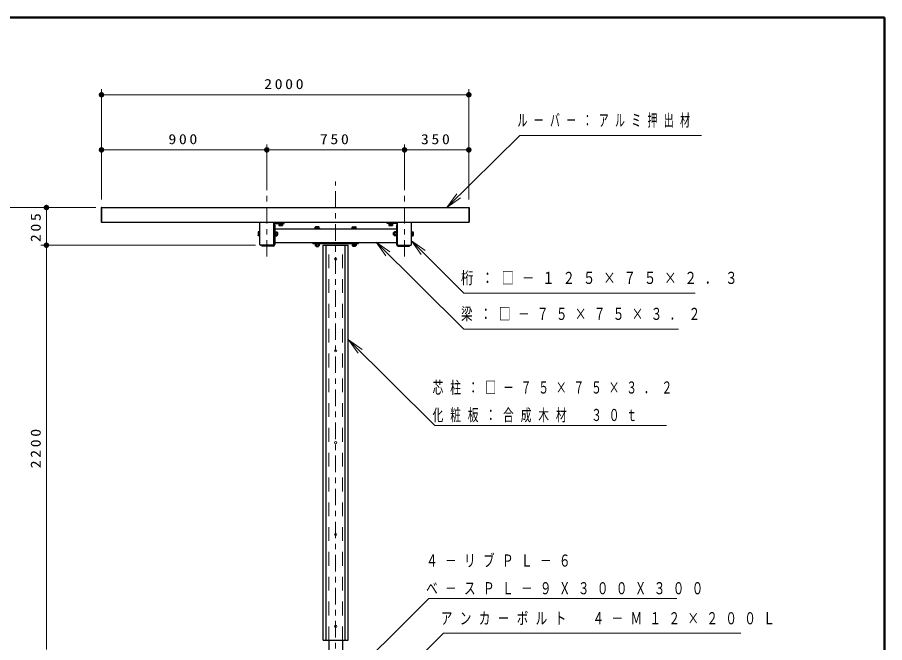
# Model space of a CAD drawing. Units: millimetres on the paper, with parts at other scales. Extents: x -385 to 0, y -10 to 267.
# Drawn here: x -157.4 to 0, y 153.5 to 267 of the extents above; entities that cross this region are included whole.
import ezdxf

# ---------------------------------------------------------------- set-up
doc = ezdxf.new("R2010")
doc.units = ezdxf.units.MM
doc.linetypes.add('USER1', pattern=[4.5, 2.5, -2])
doc.linetypes.add('USER2', pattern=[6, 3, -1, 1, -1])
doc.layers.add('LY_1', color=7, linetype='Continuous', lineweight=25)
doc.layers.add('LY_2', color=7, linetype='Continuous', lineweight=13)
doc.styles.add('ＭＳ ゴシック', font='')
doc.styles.get('ＭＳ ゴシック').set_extended_font_data('MS Gothic')

# ---------------------------------------------------------------- blocks, each defined once
blk = doc.blocks.new('filled_dot')
at = {"color": 0, "linetype": 'Continuous', "lineweight": -2, "const_width": 1.25}
blk.add_lwpolyline([(-0.625, 0, 1), (0.625, 0, 1)], format="xyb", close=True, dxfattribs=at)

msp = doc.modelspace()

# ---------------------------------------------------------------- linework, layer by layer
at = {"layer": 'LY_1', "lineweight": 13}
for p, q in [((-142.14, 233.955), (-142.14, 253.955)), ((-75.473, 233.955), (-75.473, 253.955)), ((-142.14, 252.955), (-75.473, 252.955)), ((-142.14, 242.955), (-112.14, 242.955)), ((-112.14, 235.632), (-112.14, 243.955)), ((-112.14, 242.955), (-87.14, 242.955)), ((-87.14, 235.632), (-87.14, 243.955)), ((-87.14, 242.955), (-75.473, 242.955)), ((-79.456, 232.488), (-77.673, 234.952)), ((-79.456, 232.488), (-77.322, 234.596)), ((-76.97, 234.241), (-79.456, 232.488)), ((-143.14, 232.488), (-163.14, 232.488)), ((-143.14, 232.488), (-153.14, 232.488)), ((-152.14, 225.655), (-152.14, 232.488)), ((-112.973, 229.821), (-111.307, 229.821)), ((-114.19, 225.655), (-153.14, 225.655)), ((-152.14, 152.321), (-152.14, 225.655)), ((-90.512, 223.736), (-92.289, 226.205)), ((-92.289, 226.205), (-89.808, 224.446)), ((-92.289, 226.205), (-90.16, 224.091)), ((-84.121, 223.969), (-85.89, 226.443)), ((-85.89, 226.443), (-83.414, 224.676)), ((-85.89, 226.443), (-83.768, 224.323)), ((-95.534, 206.035), (-97.31, 208.504)), ((-97.31, 208.504), (-94.829, 206.745)), ((-97.31, 208.504), (-95.181, 206.39))]:
    msp.add_line(p, q, dxfattribs=at)
at = {"layer": 'LY_1', "linetype": 'USER2', "lineweight": 13}
for p, q in [((-99.64, 124.474), (-99.64, 237.235)), ((-112.14, 223.587), (-112.14, 234.632)), ((-87.14, 223.587), (-87.14, 234.632))]:
    msp.add_line(p, q, dxfattribs=at)
at = {"layer": 'LY_1', "color": 131}
for p, q in [((-142.14, 232.505), (-142.206, 232.505)), ((-142.206, 232.505), (-142.206, 229.805)), ((-142.14, 232.505), (-142.14, 229.805)), ((-75.474, 232.505), (-75.407, 232.505)), ((-75.474, 232.505), (-75.474, 229.805)), ((-75.407, 232.505), (-75.407, 229.805)), ((-142.14, 229.805), (-142.206, 229.805)), ((-75.474, 229.805), (-75.407, 229.805))]:
    msp.add_line(p, q, dxfattribs=at)
at = {"layer": 'LY_1', "color": 4}
for p, q in [((-142.14, 232.488), (-75.474, 232.488)), ((-142.14, 229.821), (-75.474, 229.821)), ((-110.89, 229.715), (-110.89, 229.821)), ((-110.89, 229.621), (-108.973, 229.621)), ((-108.973, 229.621), (-108.973, 229.821)), ((-90.307, 229.621), (-90.307, 229.821)), ((-88.39, 229.621), (-90.307, 229.621)), ((-88.39, 229.715), (-88.39, 229.821))]:
    msp.add_line(p, q, dxfattribs=at)
at = {"layer": 'LY_1', "color": 4, "lineweight": 13}
msp.add_line((-142.14, 232.427), (-75.474, 232.427), dxfattribs=at)
at = {"layer": 'LY_1'}
for p, q in [((-113.39, 225.755), (-113.39, 229.721)), ((-113.29, 229.821), (-110.99, 229.821)), ((-110.89, 225.755), (-110.89, 229.721)), ((-110.69, 229.321), (-110.89, 229.321)), ((-110.69, 229.321), (-110.69, 225.755)), ((-110.69, 228.655), (-88.59, 228.655)), ((-109.99, 229.621), (-109.99, 229.571)), ((-109.99, 229.621), (-109.29, 229.621)), ((-109.99, 229.571), (-109.29, 229.571)), ((-109.967, 229.488), (-109.967, 229.251)), ((-109.967, 229.488), (-109.313, 229.488)), ((-109.967, 229.251), (-109.915, 229.221)), ((-109.333, 229.571), (-109.947, 229.571)), ((-109.947, 229.488), (-109.947, 229.571)), ((-109.333, 229.488), (-109.947, 229.488)), ((-109.365, 229.221), (-109.915, 229.221)), ((-109.804, 229.488), (-109.804, 229.251)), ((-109.662, 229.488), (-109.64, 229.571)), ((-109.64, 229.488), (-109.618, 229.571)), ((-109.476, 229.488), (-109.476, 229.251)), ((-109.313, 229.251), (-109.365, 229.221)), ((-109.333, 229.488), (-109.333, 229.571)), ((-109.313, 229.488), (-109.313, 229.251)), ((-109.29, 229.571), (-109.29, 229.621)), ((-103.373, 228.655), (-103.373, 228.738)), ((-103.373, 228.738), (-102.573, 228.738)), ((-103.373, 228.655), (-102.573, 228.655)), ((-103.339, 228.95), (-103.273, 228.988)), ((-103.339, 228.738), (-103.339, 228.95)), ((-102.673, 228.988), (-103.273, 228.988)), ((-103.156, 228.738), (-103.156, 228.95)), ((-102.791, 228.738), (-102.791, 228.95)), ((-102.608, 228.95), (-102.673, 228.988)), ((-102.608, 228.738), (-102.608, 228.95)), ((-102.573, 228.738), (-102.573, 228.655)), ((-96.707, 228.738), (-96.707, 228.655)), ((-95.907, 228.738), (-96.707, 228.738)), ((-95.907, 228.655), (-96.707, 228.655)), ((-96.672, 228.95), (-96.607, 228.988)), ((-96.672, 228.738), (-96.672, 228.95)), ((-96.607, 228.988), (-96.007, 228.988)), ((-96.489, 228.738), (-96.489, 228.95)), ((-96.124, 228.738), (-96.124, 228.95)), ((-95.941, 228.95), (-96.007, 228.988)), ((-95.941, 228.738), (-95.941, 228.95)), ((-95.907, 228.655), (-95.907, 228.738)), ((-89.99, 229.621), (-89.99, 229.571)), ((-89.99, 229.621), (-89.29, 229.621)), ((-89.99, 229.571), (-89.29, 229.571)), ((-89.967, 229.488), (-89.967, 229.251)), ((-89.967, 229.488), (-89.313, 229.488)), ((-89.967, 229.251), (-89.915, 229.221)), ((-89.334, 229.571), (-89.947, 229.571)), ((-89.947, 229.488), (-89.947, 229.571)), ((-89.334, 229.488), (-89.947, 229.488)), ((-89.365, 229.221), (-89.915, 229.221)), ((-89.804, 229.488), (-89.804, 229.251)), ((-89.663, 229.488), (-89.64, 229.571)), ((-89.64, 229.488), (-89.618, 229.571)), ((-89.477, 229.488), (-89.477, 229.251)), ((-89.313, 229.251), (-89.365, 229.221)), ((-89.334, 229.488), (-89.334, 229.571)), ((-89.313, 229.488), (-89.313, 229.251)), ((-89.29, 229.571), (-89.29, 229.621)), ((-88.59, 229.321), (-88.59, 225.755)), ((-88.59, 229.321), (-88.39, 229.321)), ((-88.39, 225.755), (-88.39, 229.721)), ((-88.29, 229.821), (-85.99, 229.821)), ((-85.89, 225.755), (-85.89, 229.721)), ((-113.685, 228.104), (-113.723, 228.038)), ((-113.723, 228.038), (-113.723, 227.438)), ((-113.685, 227.372), (-113.723, 227.438)), ((-113.473, 228.104), (-113.685, 228.104)), ((-113.473, 227.921), (-113.685, 227.921)), ((-113.473, 227.555), (-113.685, 227.555)), ((-113.473, 227.372), (-113.685, 227.372)), ((-113.473, 228.138), (-113.39, 228.138)), ((-113.473, 227.338), (-113.473, 228.138)), ((-113.39, 227.338), (-113.473, 227.338)), ((-113.39, 227.338), (-113.39, 228.138)), ((-110.69, 228.138), (-110.607, 228.138)), ((-110.69, 228.138), (-110.69, 227.338)), ((-110.607, 227.338), (-110.69, 227.338)), ((-110.607, 228.138), (-110.607, 227.338)), ((-110.607, 228.104), (-110.311, 228.104)), ((-110.607, 228.104), (-110.607, 227.372)), ((-110.607, 227.921), (-110.311, 227.921)), ((-110.607, 227.555), (-110.311, 227.555)), ((-110.607, 227.372), (-110.311, 227.372)), ((-110.311, 228.104), (-110.273, 228.038)), ((-110.311, 227.372), (-110.273, 227.438)), ((-110.273, 227.438), (-110.273, 228.038)), ((-110.273, 227.938), (-110.14, 227.938)), ((-110.273, 227.538), (-110.14, 227.538)), ((-110.14, 227.538), (-110.14, 227.938)), ((-89.14, 227.538), (-89.14, 227.938)), ((-89.007, 227.938), (-89.14, 227.938)), ((-89.007, 227.538), (-89.14, 227.538)), ((-88.969, 228.104), (-89.007, 228.038)), ((-89.007, 227.438), (-89.007, 228.038)), ((-88.969, 227.372), (-89.007, 227.438)), ((-88.673, 228.104), (-88.969, 228.104)), ((-88.673, 227.921), (-88.969, 227.921)), ((-88.673, 227.555), (-88.969, 227.555)), ((-88.673, 227.372), (-88.969, 227.372)), ((-88.59, 228.138), (-88.673, 228.138)), ((-88.673, 228.138), (-88.673, 227.338)), ((-88.673, 228.104), (-88.673, 227.372)), ((-88.673, 227.338), (-88.59, 227.338)), ((-88.59, 228.138), (-88.59, 227.338)), ((-85.807, 228.138), (-85.89, 228.138)), ((-85.89, 227.338), (-85.89, 228.138)), ((-85.89, 227.338), (-85.807, 227.338)), ((-85.807, 227.338), (-85.807, 228.138)), ((-85.807, 228.104), (-85.595, 228.104)), ((-85.807, 227.921), (-85.595, 227.921)), ((-85.807, 227.555), (-85.595, 227.555)), ((-85.807, 227.372), (-85.595, 227.372)), ((-85.595, 228.104), (-85.557, 228.038)), ((-85.595, 227.372), (-85.557, 227.438)), ((-85.557, 228.038), (-85.557, 227.438)), ((-110.99, 225.655), (-113.29, 225.655)), ((-113.057, 225.655), (-113.057, 225.455)), ((-110.99, 225.455), (-113.057, 225.455)), ((-110.69, 226.155), (-88.59, 226.155)), ((-103.807, 225.955), (-103.807, 226.155)), ((-103.807, 225.955), (-95.473, 225.955)), ((-103.373, 225.871), (-103.373, 225.955)), ((-102.573, 225.955), (-103.373, 225.955)), ((-102.573, 225.871), (-103.373, 225.871)), ((-103.339, 225.871), (-103.339, 225.576)), ((-102.608, 225.871), (-103.339, 225.871)), ((-103.339, 225.576), (-103.273, 225.538)), ((-103.273, 225.538), (-102.673, 225.538)), ((-103.173, 225.538), (-103.173, 225.405)), ((-103.173, 225.405), (-102.773, 225.405)), ((-103.156, 225.871), (-103.156, 225.576)), ((-102.791, 225.871), (-102.791, 225.576)), ((-102.773, 225.538), (-102.773, 225.405)), ((-102.608, 225.576), (-102.673, 225.538)), ((-102.608, 225.871), (-102.608, 225.576)), ((-102.573, 225.955), (-102.573, 225.871)), ((-101.89, 225.655), (-97.39, 225.655)), ((-101.89, 153.988), (-101.89, 225.655)), ((-101.39, 153.988), (-101.39, 225.655)), ((-97.89, 153.988), (-97.89, 225.655)), ((-97.39, 153.988), (-97.39, 225.655)), ((-96.707, 225.955), (-96.707, 225.871)), ((-96.707, 225.955), (-95.907, 225.955)), ((-96.707, 225.871), (-95.907, 225.871)), ((-96.672, 225.871), (-96.672, 225.576)), ((-96.672, 225.871), (-95.941, 225.871)), ((-96.672, 225.576), (-96.607, 225.538)), ((-96.007, 225.538), (-96.607, 225.538)), ((-96.507, 225.538), (-96.507, 225.405)), ((-96.107, 225.405), (-96.507, 225.405)), ((-96.489, 225.871), (-96.489, 225.576)), ((-96.124, 225.871), (-96.124, 225.576)), ((-96.107, 225.538), (-96.107, 225.405)), ((-95.941, 225.576), (-96.007, 225.538)), ((-95.941, 225.871), (-95.941, 225.576)), ((-95.907, 225.871), (-95.907, 225.955)), ((-95.473, 225.955), (-95.473, 226.155)), ((-88.29, 225.655), (-85.99, 225.655)), ((-88.29, 225.455), (-86.223, 225.455)), ((-86.223, 225.655), (-86.223, 225.455)), ((-101.89, 153.988), (-97.39, 153.988)), ((-100.89, 153.988), (-100.89, 142.621)), ((-98.39, 153.988), (-98.39, 142.621))]:
    msp.add_line(p, q, dxfattribs=at)
at = {"layer": 'LY_1', "linetype": 'USER1', "lineweight": 13}
for p, q in [((-100.89, 153.988), (-100.89, 225.955)), ((-98.39, 153.988), (-98.39, 225.955))]:
    msp.add_line(p, q, dxfattribs=at)
at = {"layer": 'LY_1', "lineweight": 13}
for points in [[(-79.456, 232.488), (-66.23, 245.555), (-33.23, 245.555)], [(-92.289, 226.205), (-76.396, 210.422), (-37.396, 210.422)], [(-85.89, 226.443), (-76.396, 216.956), (-34.396, 216.956)], [(-97.31, 208.504), (-81.614, 192.918), (-39.614, 192.918)], [(-99.54, 144.788), (-82.741, 161.57), (-37.741, 161.57)], [(-96.481, 138.853), (-80.084, 155.25), (-26.084, 155.25)]]:
    msp.add_lwpolyline(points, dxfattribs=at)
for centre in [(-99.64, 223.155), (-99.64, 206.488), (-99.64, 189.821), (-99.64, 173.155), (-99.64, 156.488)]:
    msp.add_circle(centre, 0.2, dxfattribs=at)
at = {"layer": 'LY_1'}
for centre, radius, start, end in [((-113.29, 229.721), 0.1, 90, 180), ((-110.99, 229.721), 0.1, 0, 90), ((-109.885, 229.371), 0.145, 235.61587, 304.38414), ((-109.64, 229.767), 0.541, 252.41211, 287.58789), ((-109.395, 229.371), 0.145, 235.61587, 304.38414), ((-103.248, 228.792), 0.183, 60.00001, 119.99999), ((-102.973, 228.528), 0.46, 66.57346, 113.42654), ((-102.699, 228.792), 0.183, 60.00001, 119.99999), ((-96.581, 228.792), 0.183, 60.00001, 119.99999), ((-96.307, 228.528), 0.46, 66.57346, 113.42654), ((-96.032, 228.792), 0.183, 60.00001, 119.99999), ((-89.886, 229.371), 0.145, 235.61587, 304.38414), ((-89.64, 229.767), 0.541, 252.41211, 287.58789), ((-89.395, 229.371), 0.145, 235.61587, 304.38414), ((-88.29, 229.721), 0.1, 90, 180), ((-85.99, 229.721), 0.1, 0, 90), ((-113.263, 227.738), 0.46, 156.57346, 203.42654), ((-113.527, 228.012), 0.183, 150.00001, 209.99999), ((-113.527, 227.464), 0.183, 150.00001, 209.99999), ((-110.445, 228.012), 0.162, 325.61586, 34.38414), ((-110.888, 227.738), 0.605, 342.41211, 17.58789), ((-110.445, 227.464), 0.162, 325.61586, 34.38414), ((-88.835, 228.012), 0.162, 145.61587, 214.38413), ((-88.392, 227.738), 0.605, 162.41211, 197.58789), ((-88.835, 227.464), 0.162, 145.61587, 214.38413), ((-85.753, 228.012), 0.183, 330.00001, 29.99999), ((-86.017, 227.738), 0.46, 336.57346, 23.42654), ((-85.753, 227.464), 0.183, 330.00001, 29.99999), ((-113.29, 225.755), 0.1, 180, 270), ((-110.99, 225.755), 0.3, 270, 0), ((-110.99, 225.755), 0.1, 270, 0), ((-103.248, 225.709), 0.162, 235.61587, 304.38414), ((-102.973, 226.153), 0.605, 252.41211, 287.58789), ((-102.699, 225.709), 0.162, 235.61587, 304.38414), ((-96.581, 225.709), 0.162, 235.61587, 304.38414), ((-96.307, 226.153), 0.605, 252.41211, 287.58789), ((-96.032, 225.709), 0.162, 235.61587, 304.38414), ((-88.29, 225.755), 0.3, 180, 270), ((-88.29, 225.755), 0.1, 180, 270), ((-85.99, 225.755), 0.1, 270, 0)]:
    msp.add_arc(centre, radius, start, end, dxfattribs=at)
at = {"layer": 'LY_2', "lineweight": 50}
for p, q in [((0, 267), (-385, 267)), ((0, 0), (0, 267))]:
    msp.add_line(p, q, dxfattribs=at)

# ---------------------------------------------------------------- block references
at = {"layer": 'LY_1', "lineweight": 13, "xscale": 0.4, "yscale": 0.4}
for p in [(-142.14, 252.955), (-142.14, 242.955), (-112.14, 242.955), (-87.14, 242.955)]:
    msp.add_blockref('filled_dot', p, dxfattribs=at)
for p, rotation in [((-75.473, 252.955), 180), ((-112.14, 242.955), 180), ((-87.14, 242.955), 180), ((-75.473, 242.955), 180), ((-152.14, 232.488), 270), ((-152.14, 225.655), 270), ((-152.14, 225.655), 90)]:
    msp.add_blockref('filled_dot', p, dxfattribs=dict(at, rotation=rotation))

# ---------------------------------------------------------------- texts
at = {"layer": 'LY_1', "style": 'ＭＳ ゴシック'}
for s, insert, char_height, attachment_point in [('\\T1.33;\\W1.15;2000', (-108.807, 253.955), 1.833, 8), ('\\T1.64;\\W0.6;ルーバー：アルミ押出材', (-66.646, 248.205), 2.199, 4), ('\\T1.33;\\W1.15;900', (-127.14, 243.955), 1.833, 8), ('\\T1.33;\\W1.15;750', (-99.64, 243.955), 1.833, 8), ('\\T1.33;\\W1.15;350', (-81.307, 243.955), 1.833, 8), ('\\T1.64;\\W0.75;桁：□－１２５×７５×２．３', (-76.896, 219.606), 2.199, 4), ('\\T1.64;\\W0.7;梁：□－７５×７５×３．２', (-76.883, 213.072), 2.199, 4), ('\\T1.64;\\W0.65;芯柱：□－７５×７５×３．２', (-82.051, 199.718), 2.199, 4), ('\\T1.64;\\W0.65;化粧板：合成木材\u3000３０ｔ\u3000\u3000', (-82.051, 194.718), 2.199, 4), ('\\T1.64;\\W0.7;４－リブＰＬ－６', (-83.224, 168.37), 2.199, 4), ('\\T1.64;\\W0.7;ベ－スＰＬ－９Ｘ３００Ｘ３００', (-83.224, 163.37), 2.199, 4), ('\\T1.64;\\W0.7;アンカーボルト\u3000４－Ｍ１２×２００Ｌ', (-80.555, 157.9), 2.199, 4)]:
    msp.add_mtext(s, dxfattribs=dict(at, insert=insert, char_height=char_height, attachment_point=attachment_point))
at = {"layer": 'LY_1', "char_height": 1.833, "attachment_point": 8, "rotation": 90, "style": 'ＭＳ ゴシック'}
for s, insert in [('\\T1.33;\\W1.15;205', (-153.14, 229.071)), ('\\T1.33;\\W1.15;2200', (-153.14, 188.988))]:
    msp.add_mtext(s, dxfattribs=dict(at, insert=insert))

doc.saveas('drawing.dxf')
